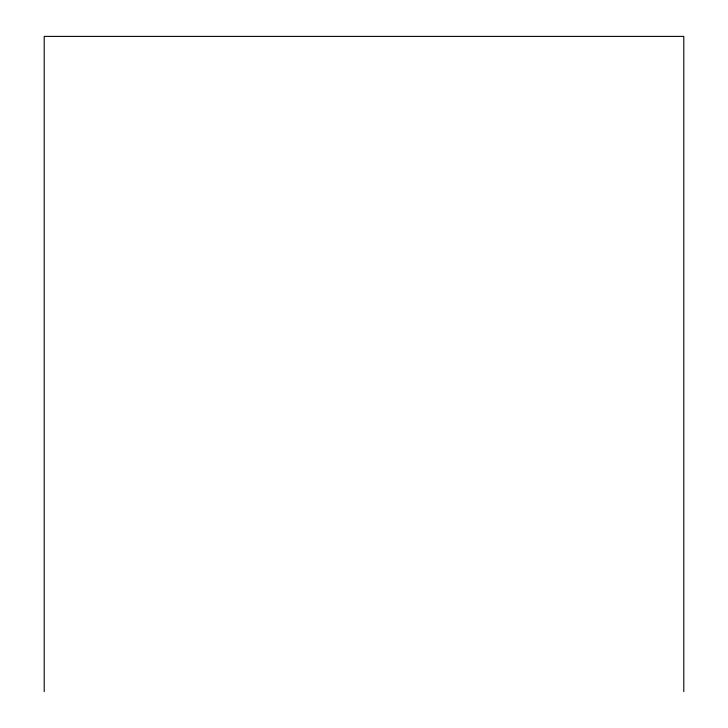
<?xml version="1.0" encoding="UTF-8"?>
<svg xmlns="http://www.w3.org/2000/svg" width="728" height="728" viewBox="0 0 728 728"><rect width="100%" height="100%" fill="white"/><g stroke="black" fill="none" stroke-linecap="round" stroke-linejoin="round"><path stroke-width="1.09" d="M683.792 691.6L683.792 36.4L44.208 36.4L44.208 691.6"/></g></svg>
